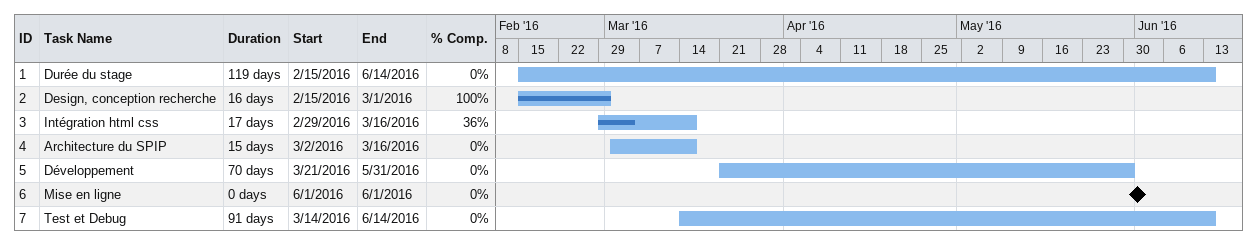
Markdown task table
| ID | Task | Duration | Start | Finish | % complete |
|---|---|---|---|---|---|
| 1 | Durée du stage | 119d | 2016-02-15 | 2016-06-14 | 0 |
| 2 | Design, conception recherche | 16d | 2016-02-15 | 2016-03-01 | 100 |
| 3 | Intégration html css | 17d | 2016-02-29 | 2016-03-16 | 36 |
| 4 | Architecture du SPIP | 15d | 2016-03-02 | 2016-03-16 | 0 |
| 5 | Développement | 70d | 2016-03-21 | 2016-05-31 | 0 |
| 6 | Mise en ligne | 0d | 2016-06-01 | 2016-06-01 | 0 |
| 7 | Test et Debug | 91d | 2016-03-14 | 2016-06-14 | 0 |
